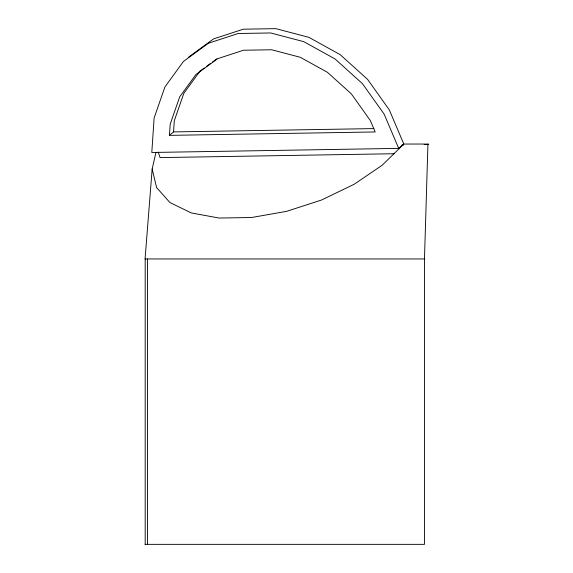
<?xml version="1.0" encoding="UTF-8"?>
<svg xmlns="http://www.w3.org/2000/svg" width="573" height="573" viewBox="0 0 573 573"><rect width="100%" height="100%" fill="white"/><g stroke="black" fill="none" stroke-linecap="round" stroke-linejoin="round"><path stroke-width="0.86" d="M145.069 544.35L424.478 544.35L424.478 258.953L427.931 144.181M169.443 135.364L170.202 124.162L179.678 96.887L195.894 74.554L217.676 58.661L243.511 50.231L271.652 49.765L300.252 57.279L327.419 72.291L351.335 93.857L370.344 120.566L375.179 131.955L169.443 135.364L173.547 131.912L373.911 128.596M173.547 131.912L174.307 120.717L183.783 93.435L199.998 71.102L204.217 68.029M155.942 152.504L152.16 169.006L145.069 258.953L424.478 258.953M398.686 148.378L384.182 114.192L362.465 83.687L335.026 58.94L303.726 41.643L270.692 32.962L238.196 33.499L208.429 43.219L183.439 61.454L164.917 86.96L154.123 118.009L151.802 152.475L398.686 148.378L403.815 144.067A144.496 0.902 -0.8 0 1 424.213 144.511M188.567 57.142L213.564 38.907L243.324 29.187L275.828 28.65L308.854 37.324L340.154 54.628L367.601 79.375L389.311 109.88L403.815 144.067L382.22 165.196L354.143 184.284L321.51 200.027L286.536 211.358L251.604 217.504L219.108 218.041L191.246 212.934L169.923 202.541L156.594 187.557L152.16 169.006M206.323 66.489L210.542 63.417M212.647 61.877L216.866 58.804M401.759 145.105L403.492 145.069M394.432 153.722L160.075 157.604L158.241 152.096M147.447 258.953L147.447 544.35M145.191 258.953L145.191 544.35"/></g></svg>
